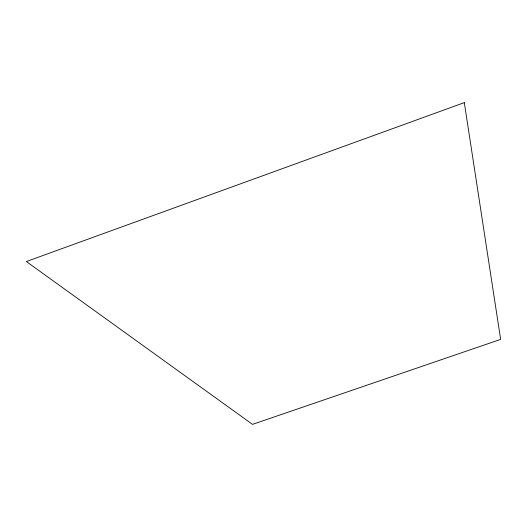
<?xml version="1.0" encoding="UTF-8"?>
<svg xmlns="http://www.w3.org/2000/svg" width="527" height="527" viewBox="0 0 527 527"><rect width="100%" height="100%" fill="white"/><g stroke="black" fill="none" stroke-linecap="round" stroke-linejoin="round"><path stroke-width="0.79" d="M464.313 102.627L26.35 261.537L252.519 424.373L500.65 339.388L464.313 102.627"/></g></svg>
